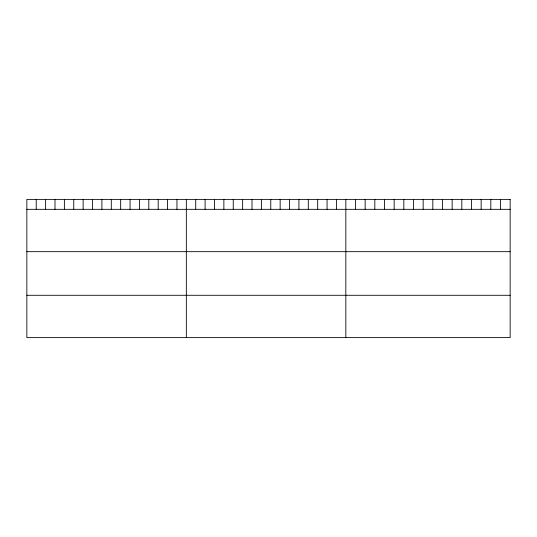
<?xml version="1.0" encoding="UTF-8"?>
<svg xmlns="http://www.w3.org/2000/svg" width="537" height="537" viewBox="0 0 537 537"><rect width="100%" height="100%" fill="white"/><g stroke="black" fill="none" stroke-linecap="round" stroke-linejoin="round"><path stroke-width="0.81" d="M26.85 209.329L510.15 209.329M26.85 251.665L510.15 251.665M26.85 295.283L510.15 295.283M500.484 199.388L500.484 209.329M490.818 199.388L490.818 209.329M481.152 199.388L481.152 209.329M471.486 199.388L471.486 209.329M461.82 199.388L461.82 209.329M452.154 199.388L452.154 209.329M442.488 199.388L442.488 209.329M432.822 199.388L432.822 209.329M423.156 199.388L423.156 209.329M413.49 199.388L413.49 209.329M403.824 199.388L403.824 209.329M394.158 199.388L394.158 209.329M384.492 199.388L384.492 209.329M374.826 199.388L374.826 209.329M365.16 199.388L365.16 209.329M355.494 199.388L355.494 209.329M345.828 199.388L345.828 337.612M336.444 199.388L336.444 209.329M327.067 199.388L327.067 209.329M317.682 199.388L317.682 209.329M308.298 199.388L308.298 209.329M298.921 199.388L298.921 209.329M289.537 199.388L289.537 209.329M280.153 199.388L280.153 209.329M270.776 199.388L270.776 209.329M261.391 199.388L261.391 209.329M252.014 199.388L252.014 209.329M242.63 199.388L242.63 209.329M233.246 199.388L233.246 209.329M223.869 199.388L223.869 209.329M214.485 199.388L214.485 209.329M205.1 199.388L205.1 209.329M195.723 199.388L195.723 209.329M186.339 199.388L186.339 337.612M176.955 199.388L176.955 209.329M167.578 199.388L167.578 209.329M158.193 199.388L158.193 209.329M148.809 199.388L148.809 209.329M139.432 199.388L139.432 209.329M130.048 199.388L130.048 209.329M120.664 199.388L120.664 209.329M111.287 199.388L111.287 209.329M101.902 199.388L101.902 209.329M92.525 199.388L92.525 209.329M83.141 199.388L83.141 209.329M73.757 199.388L73.757 209.329M64.38 199.388L64.38 209.329M54.996 199.388L54.996 209.329M45.611 199.388L45.611 209.329M36.234 199.388L36.234 209.329M510.15 199.388L26.85 199.388L26.85 337.612L510.15 337.612L510.15 199.388"/></g></svg>
